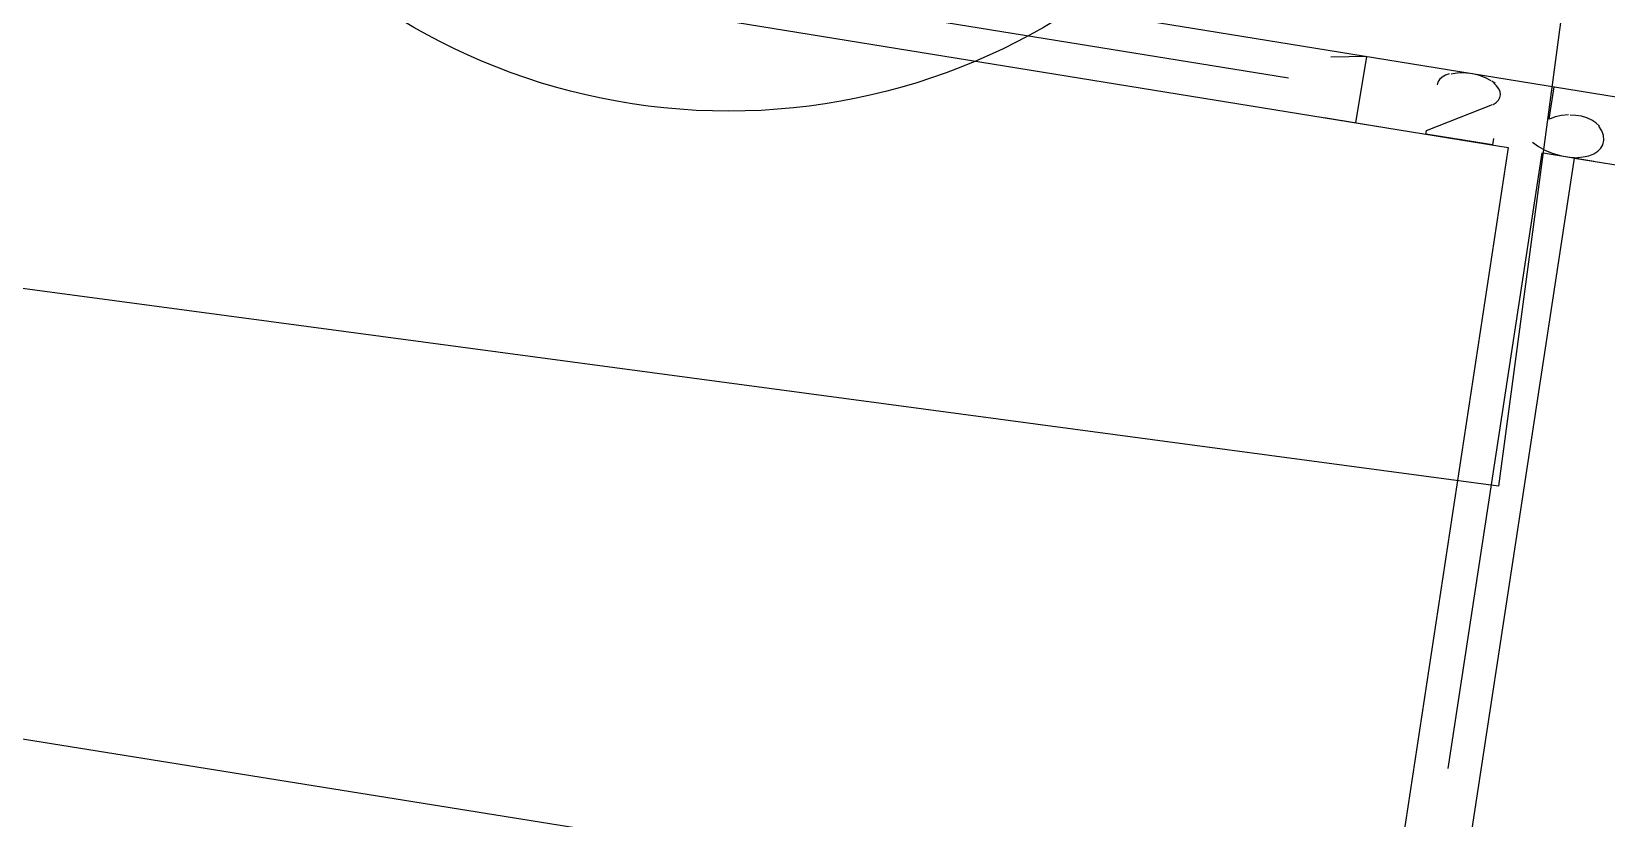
# Model space of a CAD drawing. Header units: inches. Extents: x 0.0008 to 0.0144, y 0.0003 to 0.0113.
# Drawn here: x 0.0057524 to 0.0058682, y 0.0053554 to 0.0054133 of the extents above; entities that cross this region are included whole.
import ezdxf

# ---------------------------------------------------------------- set-up
doc = ezdxf.new("R2010")
doc.units = ezdxf.units.IN
doc.header["$MEASUREMENT"] = 0
doc.linetypes.add('PUNKT', pattern=[6.35, 0, -6.35])
doc.layers.add('Standard', color=7, linetype='Continuous')

msp = doc.modelspace()

# ---------------------------------------------------------------- linework, layer by layer
at = {"layer": 'Standard', "color": 51, "linetype": 'PUNKT'}
for p, q in [((0.0058777, 0.00551053), (0.00586022, 0.00537986)), ((0.00586022, 0.00537986), (0.00572955, 0.00539735))]:
    msp.add_line(p, q, dxfattribs=at)
at = {"layer": 'Standard', "color": 2, "linetype": 'ByBlock'}
msp.add_line((0.00652978, 0.0052366), (0.00502208, 0.00547815), dxfattribs=at)
at = {"layer": 'Standard', "color": 51, "linetype": 'ByBlock'}
for p, q in [((0.00595142, 0.00539508), (0.00580083, 0.0054195)), ((0.00579518, 0.00541543), (0.00586093, 0.00540476)), ((0.00586093, 0.00540476), (0.00575438, 0.00470562)), ((0.00575999, 0.00470974), (0.00586579, 0.00540398)), ((0.00586579, 0.00540398), (0.00595066, 0.00539021))]:
    msp.add_line(p, q, dxfattribs=at)
at = {"layer": 'Standard', "color": 7, "linetype": 'ByBlock'}
for p, q in [((0.00579627, 0.00541774), (0.00584478, 0.00540988)), ((0.00585053, 0.00541144), (0.00584789, 0.0054114)), ((0.00584974, 0.00540658), (0.00585053, 0.00541144)), ((0.00585996, 0.00540947), (0.00585973, 0.00540964)), ((0.00586429, 0.00540921), (0.00586391, 0.00540685)), ((0.00585492, 0.00540601), (0.00585977, 0.00540793)), ((0.00584741, 0.00540696), (0.00585231, 0.00540616)), ((0.00584974, 0.00540658), (0.00584974, 0.00540658)), ((0.00584974, 0.00540658), (0.00584974, 0.00540658)), ((0.00585487, 0.00540575), (0.00585492, 0.00540601)), ((0.00585977, 0.00540495), (0.00585487, 0.00540575)), ((0.00585753, 0.00540532), (0.00585734, 0.00540535)), ((0.00585985, 0.00540543), (0.00585977, 0.00540495)), ((0.00585652, 0.00535911), (0.00586342, 0.00540436)), ((0.00586723, 0.00540374), (0.0058635, 0.00540435)), ((0.0058635, 0.00540435), (0.0058635, 0.00540435))]:
    msp.add_line(p, q, dxfattribs=at)
for points in [[(0.0058566, 0.00541017), (0.00585632, 0.00541007), (0.00585607, 0.00540993), (0.00585589, 0.00540976), (0.00585576, 0.00540957), (0.0058557, 0.00540936)], [(0.00585813, 0.0054102), (0.00585765, 0.00541024), (0.00585717, 0.00541022), (0.00585673, 0.00541014)], [(0.00585967, 0.00540965), (0.00585927, 0.00540987), (0.00585881, 0.00541005), (0.00585832, 0.00541017)], [(0.00585982, 0.00540792), (0.00586005, 0.00540806), (0.00586022, 0.00540824), (0.00586032, 0.00540843), (0.00586036, 0.00540864), (0.00586034, 0.00540886), (0.00586024, 0.00540908), (0.00586008, 0.00540929), (0.00585987, 0.00540948)], [(0.00586536, 0.00540715), (0.00586485, 0.00540712), (0.00586438, 0.00540702), (0.00586397, 0.00540684)], [(0.00586764, 0.00540632), (0.00586738, 0.00540656), (0.00586707, 0.00540676), (0.0058667, 0.00540693), (0.00586631, 0.00540705), (0.00586589, 0.00540712), (0.00586548, 0.00540713)], [(0.00586788, 0.00540496), (0.00586796, 0.0054053), (0.00586793, 0.00540565), (0.00586781, 0.00540599), (0.00586759, 0.00540633)], [(0.00586272, 0.00540515), (0.00586315, 0.00540482), (0.00586366, 0.00540454), (0.00586423, 0.00540431), (0.00586484, 0.00540414), (0.00586547, 0.00540404), (0.0058661, 0.00540401)], [(0.00586602, 0.00540403), (0.00586645, 0.00540406), (0.00586686, 0.00540415), (0.00586722, 0.00540429), (0.00586752, 0.00540448), (0.00586774, 0.0054047), (0.00586789, 0.00540496)]]:
    msp.add_lwpolyline(points, dxfattribs=at)
at = {"layer": 'Standard', "color": 51, "linetype": 'ByBlock'}
msp.add_circle((0.00580363, 0.00545394), 0.00004651, dxfattribs=at)

doc.saveas('drawing.dxf')
